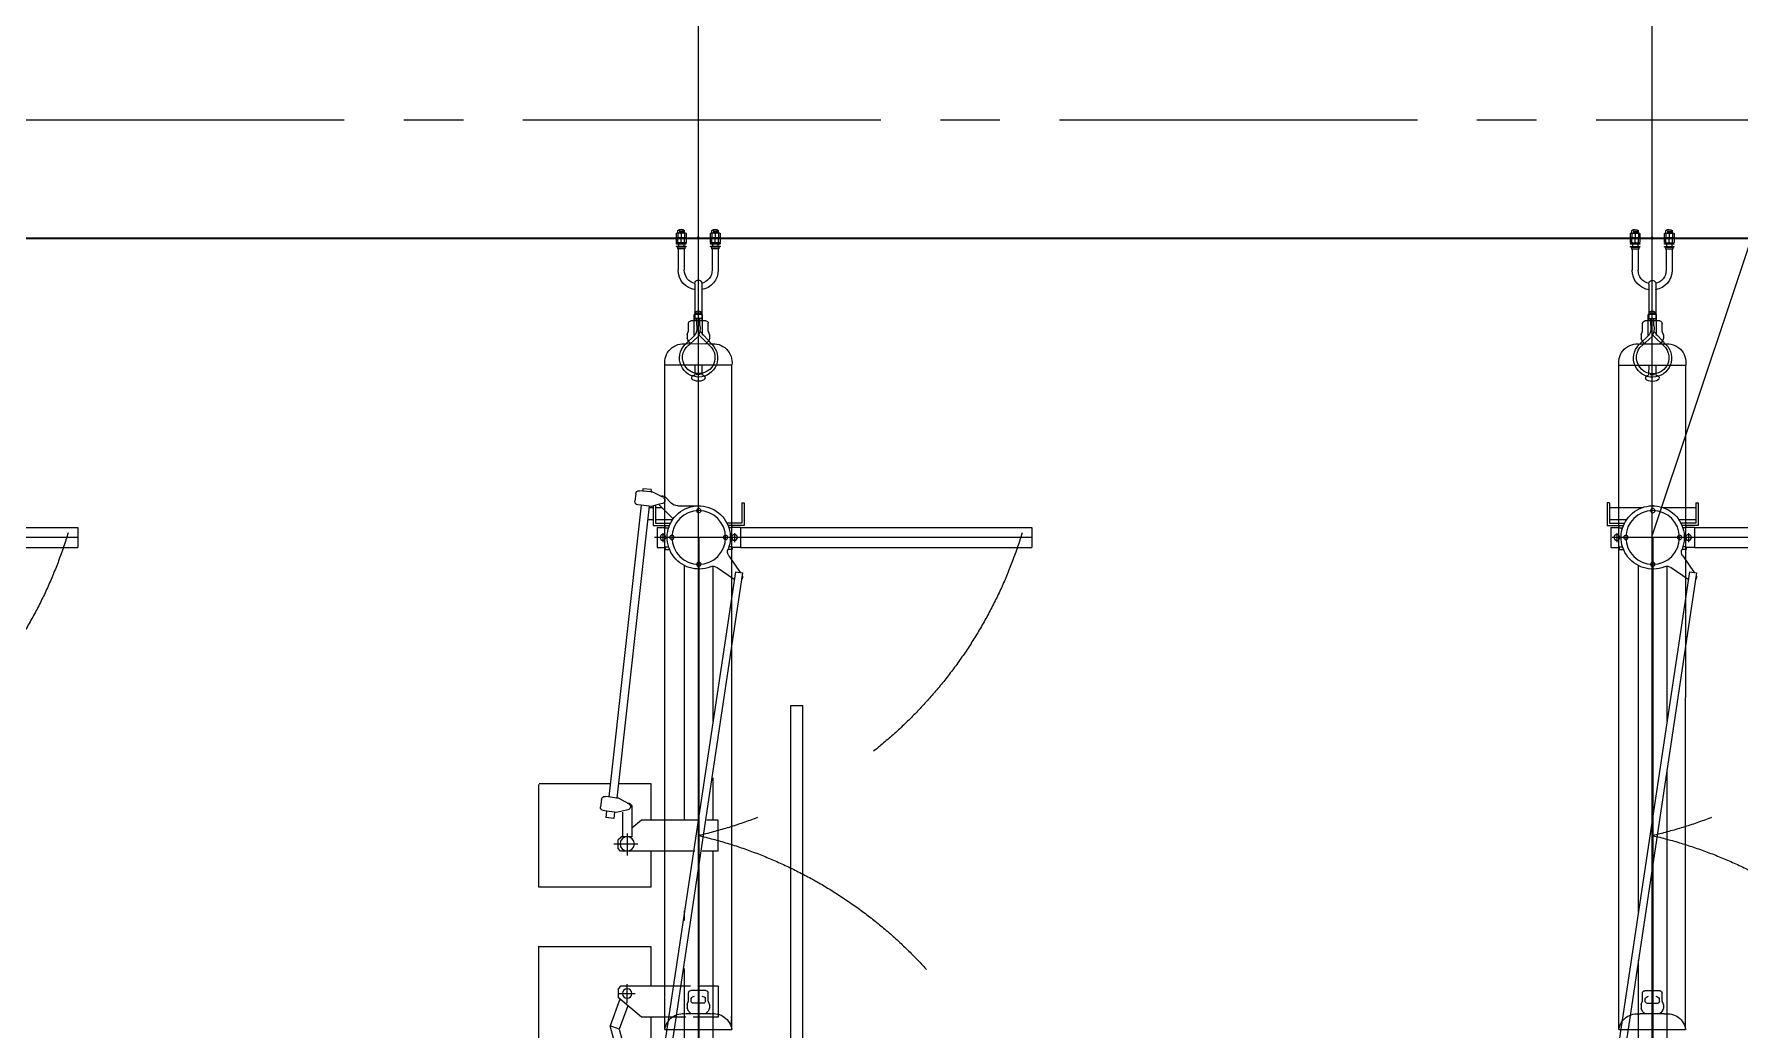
# Model space of a CAD drawing. Header units: millimetres. Extents: x 37084 to 180780, y -153145 to -16322.
# Drawn here: x 70395 to 77548, y -94565 to -90389 of the extents above; entities that cross this region are included whole.
import ezdxf

# ---------------------------------------------------------------- set-up
doc = ezdxf.new("R2010")
doc.units = ezdxf.units.MM
doc.header["$MEASUREMENT"] = 0
doc.linetypes.add('CENTER2', pattern=[1.125, 0.75, -0.125, 0.125, -0.125])
doc.linetypes.add('DASHED2', pattern=[0.375, 0.25, -0.125])
for name, color, linetype, lineweight in [('00', 5, 'Continuous', 9), ('1_DayCS', 30, 'CENTER2', 25), ('1_Phu_kien', 5, 'Continuous', 9), ('POST', 5, 'Continuous', 35)]:
    doc.layers.add(name, color=color, linetype=linetype, lineweight=lineweight)
doc.layers.add('1_Day dan', color=5, linetype='Continuous')
doc.layers.add('DCL-3P-1ES', color=7, linetype='Continuous')

# ---------------------------------------------------------------- blocks, each defined once
blk = doc.blocks.new('DCL 3 PHA 01 LTD 220kV')
at = {"color": 0, "linetype": 'ByBlock', "lineweight": -2, "ltscale": 4500}
for p, q in [((444213, 22097), (444213, 23318.6)), ((444255, 23318.6), (444255, 21751.9)), ((444297, 22097), (444297, 23318.6)), ((444106.7, 22105.6), (441976.5, 21786.2)), ((444111.2, 22076), (444106.7, 22105.6)), ((444400, 22112.8), (444305, 22112.8)), ((444305, 22112.8), (444305, 22044.7)), ((444400, 22102.8), (444315, 22102.8)), ((444315, 22102.8), (444315, 22040.2)), ((444330, 22031.2), (444330, 22102.8)), ((444380, 21966), (444380, 22102.8)), ((444400, 22102.8), (444400, 22112.8)), ((444111.2, 22076), (441976.5, 21755.9)), ((444128.8, 21999.6), (444079.4, 22071.2)), ((444177.4, 22048.1), (444108.2, 22096)), ((444205, 22062.8), (444205, 22044.7)), ((444215, 22062.8), (444205, 22062.8)), ((444215, 22062.8), (444205, 22062.8)), ((444297, 22097), (444213, 22097)), ((444213, 22097), (444213, 22062.8)), ((444215, 22062.8), (444215, 22048.3)), ((444273, 22072), (444234.5, 22072)), ((444273, 22072), (444234.5, 22072)), ((444295, 22062.8), (444305, 22062.8)), ((444295, 22062.8), (444295, 22048.3)), ((444297, 22097), (444297, 22062.8)), ((444305, 22062.8), (444305, 22044.7)), ((441873.1, 21982), (443282.3, 21982)), ((443484.6, 21982), (444134.1, 21982)), ((444255, 21922), (441755, 21922)), ((444390.1, 21922), (444387.5, 21922)), ((441887.5, 21862), (442482.1, 21862)), ((442684.4, 21862), (444136.8, 21862)), ((444380, 21741.2), (444380, 21878.1)), ((444205, 21781.2), (444205, 21799.3)), ((444215, 21781.2), (444205, 21781.2)), ((444215, 21781.2), (444205, 21781.2)), ((444213, 21747), (444213, 21781.2)), ((444297, 21747), (444213, 21747)), ((444215, 21781.2), (444215, 21795.7)), ((444273, 21772), (444234.5, 21772)), ((444273, 21772), (444234.5, 21772)), ((444273, 21772), (444234.5, 21772)), ((444295, 21781.2), (444295, 21795.7)), ((444295, 21781.2), (444305, 21781.2)), ((444297, 21747), (444297, 21781.2)), ((444305, 21781.2), (444305, 21799.3)), ((444305, 21731.2), (444305, 21799.3)), ((444315, 21741.2), (444315, 21803.9)), ((444330, 21741.2), (444330, 21812.8)), ((444400, 21731.2), (444305, 21731.2)), ((444400, 21741.2), (444315, 21741.2)), ((444400, 21741.2), (444400, 21731.2)), ((444213, 18097), (444213, 19318.6)), ((444297, 19318.6), (444213, 19318.6)), ((444255, 19318.6), (444255, 17751.9)), ((444297, 18097), (444297, 19318.6)), ((441692.5, 18358.5), (443550, 18358.5)), ((443550, 18308.5), (443550, 18358.5)), ((441692.5, 18308.5), (443550, 18308.5)), ((444106.7, 18105.6), (441976.5, 17786.2)), ((444111.2, 18076), (444106.7, 18105.6)), ((444177.4, 18048.1), (444108.2, 18096)), ((444297, 18097), (444213, 18097)), ((444213, 18097), (444213, 18062.8)), ((444255, 18107.1), (444255, 17736.4)), ((444297, 18097), (444297, 18062.8)), ((444305, 18112.8), (444305, 18044.7)), ((444400, 18112.8), (444305, 18112.8)), ((444315, 18102.8), (444315, 18040.2)), ((444400, 18102.8), (444315, 18102.8)), ((444400, 18102.8), (444400, 18112.8)), ((444111.2, 18076), (441976.5, 17755.9)), ((444128.8, 17999.6), (444079.4, 18071.2)), ((444215, 18062.8), (444205, 18062.8)), ((444215, 18062.8), (444205, 18062.8)), ((444205, 18062.8), (444205, 18044.7)), ((444215, 18062.8), (444215, 18048.3)), ((444273, 18072), (444234.5, 18072)), ((444273, 18072), (444234.5, 18072)), ((444295, 18062.8), (444305, 18062.8)), ((444295, 18062.8), (444295, 18048.3)), ((444305, 18062.8), (444305, 18044.7)), ((441997.4, 17982), (442940, 17982)), ((442372.8, 18003.5), (442242.8, 18003.5)), ((442242.8, 18003.5), (442242.8, 17898.4)), ((442372.8, 18003.5), (442372.8, 17917.9)), ((442940, 18003.5), (443070, 18003.5)), ((442940, 18003.5), (442940, 17935.9)), ((443070, 18003.5), (443070, 17955.4)), ((443070, 17982), (443247.3, 17982)), ((443070, 17982), (443247.3, 17982)), ((443484.6, 17982), (443935, 17982)), ((443935, 17982), (444134.1, 17982)), ((444255, 17922), (441755, 17922)), ((442372.8, 17887.6), (442372.8, 17593.5)), ((442940, 17905.6), (442940, 17593.5)), ((443070, 17925.1), (443070, 17681.8)), ((444387.5, 17834.4), (444387.5, 17922)), ((441997.4, 17862), (442447.1, 17862)), ((442202.3, 17862), (442242.8, 17862)), ((442242.8, 17868.1), (442242.8, 17681.8)), ((442649.4, 17862), (442690, 17862)), ((443070, 17862), (443805, 17862)), ((443805, 17862), (444136.8, 17862)), ((444330, 17741.2), (444330, 17812.8)), ((444333.4, 17815.3), (444392, 17756.7)), ((444205, 17781.2), (444205, 17799.3)), ((444215, 17781.2), (444205, 17781.2)), ((444215, 17781.2), (444205, 17781.2)), ((444213, 17747), (444213, 17781.2)), ((444297, 17747), (444213, 17747)), ((444215, 17781.2), (444215, 17795.7)), ((444273, 17772), (444234.5, 17772)), ((444273, 17772), (444234.5, 17772)), ((444273, 17772), (444234.5, 17772)), ((444295, 17781.2), (444295, 17795.7)), ((444295, 17781.2), (444305, 17781.2)), ((444297, 17747), (444297, 17781.2)), ((444305, 17781.2), (444305, 17799.3)), ((444305, 17731.2), (444305, 17799.3)), ((444315, 17741.2), (444315, 17803.9)), ((444389.8, 17741.2), (444315, 17741.2)), ((444380, 17741.2), (444380, 17768.7)), ((444392.5, 17752.1), (444385.1, 17722.4)), ((444396.9, 17769.8), (444392.5, 17752.1)), ((444399.2, 17806.1), (444424.7, 17780.6)), ((444423.1, 17772.7), (444427.5, 17763.7)), ((444427.5, 17763.7), (444444.8, 17728.9)), ((442090.8, 17722.1), (442242.8, 17722)), ((442242.8, 17681.8), (442325.3, 17583.5)), ((442372.8, 17722), (442538, 17722)), ((442538, 17722), (442538, 17251)), ((442788, 17722), (442940, 17722)), ((442788, 17722), (442788, 17251)), ((442970, 17566.2), (442970, 17667.1)), ((443070, 17681.8), (443036.6, 17642)), ((443070, 17722), (443222, 17722)), ((444386, 17714.1), (443162.2, 17579.1)), ((444389.7, 17680.3), (443166.9, 17545.4)), ((443222, 17722), (443222, 17585.9)), ((444387.3, 17731.2), (444305, 17731.2)), ((444330, 17707.7), (444330, 17731.2)), ((444380, 17713.4), (444380, 17731.2)), ((444385.1, 17722.4), (444386, 17714.2)), ((444386, 17714.2), (444389.6, 17680.9)), ((444389.6, 17680.9), (444391.2, 17666.8)), ((444444.6, 17728.7), (444445.4, 17720.5)), ((444455.6, 17722), (444445.6, 17721)), ((444445.7, 17720.7), (444449.3, 17687.4)), ((444459.3, 17688.2), (444449.3, 17687.2)), ((444449.3, 17687.4), (444450.8, 17673.3)), ((444455.6, 17722), (444459.3, 17688.2)), ((442193, 17588.8), (441997.4, 17640.5)), ((441997.4, 17606.5), (442206.6, 17551.2)), ((442290.9, 17624.4), (442193, 17588.8)), ((442302.7, 17622), (442382.4, 17622)), ((442342.8, 17582.9), (442342.8, 17655.5)), ((443013.1, 17622), (442921.6, 17622)), ((443003, 17602), (442987.5, 17583.5)), ((443000, 17642), (443000, 17602)), ((443131, 17642), (443000, 17642)), ((443103.7, 17602), (443000, 17602)), ((443112.2, 17625), (443101.9, 17577.2)), ((443131, 17642), (443141, 17632)), ((443138.2, 17628.6), (443161.3, 17585.6)), ((443141, 17622.2), (443141, 17632)), ((444438.4, 17657.8), (444406.6, 17654.4)), ((442193, 17588.8), (442206.6, 17551.2)), ((442318.3, 17591.8), (442206.6, 17551.2)), ((442362.8, 17583.5), (442325.3, 17583.5)), ((442372.8, 17593.5), (442362.8, 17583.5)), ((442940, 17593.5), (442950, 17583.5)), ((442950, 17583.5), (442987.5, 17583.5)), ((443103, 17569.3), (443075.8, 17565.5)), ((443075.8, 17565.5), (443080.5, 17531.8)), ((443107.7, 17535.6), (443080.5, 17531.8)), ((443101.9, 17577.2), (443103, 17569.1)), ((443103, 17569.1), (443107.7, 17535.9)), ((443107.7, 17535.9), (443109.6, 17521.8)), ((443161.3, 17585.6), (443162.4, 17577.4)), ((443162.4, 17577.4), (443167.1, 17544.2)), ((443167.1, 17544.2), (443169.1, 17530.1)), ((443222, 17551.7), (443222, 17253)), ((443157.1, 17514.3), (443125.5, 17509.9)), ((442093.8, 17251), (442538, 17251)), ((442538, 17253.1), (442539, 17253.1)), ((442788, 17251), (443219, 17251)), ((444213, 14097), (444213, 15318.6)), ((444297, 15318.6), (444213, 15318.6)), ((444255, 15318.6), (444255, 13751.9)), ((444297, 14097), (444297, 15318.6))]:
    blk.add_line(p, q, dxfattribs=at)
for centre, radius in [((444255, 21922), 112.5), ((444255, 22072), 12), ((444255, 22034.5), 9), ((444142.5, 21922), 9), ((444367.5, 21922), 9), ((444255, 21809.5), 9), ((444255, 21772), 12), ((444255, 17922), 112.5), ((444255, 18072), 12), ((444255, 18034.5), 9), ((444142.5, 17922), 9), ((444367.5, 17922), 9), ((444255, 17809.5), 9), ((444255, 17772), 12), ((442342.8, 17622), 20), ((442970, 17622), 30)]:
    blk.add_circle(centre, radius, dxfattribs=at)
at = {"color": 2, "linetype": 'DASHED2', "lineweight": 15, "ltscale": 4500}
for centre, start, end in [((441196.5, 21501.2), 13.09799, 73.13135), ((444813.4, 21501.2), 106.86865, 166.90201), ((441196.5, 17501.2), 13.09799, 73.13135), ((444813.4, 17501.2), 106.86865, 166.90201), ((441196.5, 13501.2), 13.09799, 73.13135), ((444813.4, 13501.2), 106.86865, 166.90201)]:
    blk.add_arc(centre, 1856.7, start, end, dxfattribs=at)
at = {"color": 0, "linetype": 'ByBlock', "lineweight": -2, "ltscale": 4500}
for centre, radius, start, end in [((444089.1, 22087.8), 17.5, 67.52546, 129.53164), ((444255, 21922), 132.5, 158.13923, 111.86087), ((444194.5, 22072.8), 30, 235.37038, 291.86087), ((444104.2, 21982.5), 30, 338.13923, 34.62962), ((444089.1, 18087.8), 17.5, 67.52546, 129.53164), ((444255, 17922), 132.5, 158.13923, 111.86087), ((444194.5, 18072.8), 30, 235.37038, 291.86087), ((444104.2, 17982.5), 30, 338.13923, 34.62962), ((444427.5, 17834.4), 40, 179.99995, 224.99995), ((444410.5, 17766.4), 14, 26.39759, 166.00318), ((444414.1, 17770), 15, 329.57226, 45.00004), ((444405.1, 17668.3), 14, 186.20032, 276.20032), ((444436.9, 17671.7), 14, 276.20032, 6.20032), ((443125.9, 17622), 14, 28.19573, 167.80132), ((443155.2, 17528.2), 14, 277.99847, 7.99847), ((443123.5, 17523.7), 14, 187.99847, 277.99847), ((442541, 17253), 2, 180, 270)]:
    blk.add_arc(centre, radius, start, end, dxfattribs=at)
blk = doc.blocks.new('Chuoi su 220kV 1 day')
at = {"color": 0, "linetype": 'ByBlock', "lineweight": -2, "ltscale": 4500}
for p, q in [((495579.3, -72256.8), (498365.4, -72256.3)), ((495579.4, -72537), (495579.3, -72256.8)), ((495579.4, -72537), (495579.3, -72256.8)), ((495579.4, -72527.6), (495579.3, -72266.2)), ((495579.4, -72537), (495579.4, -72256.8)), ((495579.4, -72527.6), (495579.4, -72266.2)), ((495590.1, -72257.1), (495621.5, -72257.1)), ((495627.3, -72257.1), (495633.9, -72257.1)), ((498365.4, -72536.6), (498365.4, -72256.3)), ((498365.4, -72536.6), (498365.4, -72256.3)), ((498860.3, -72306.7), (498860.3, -72344.9)), ((498860.3, -72306.7), (498860.3, -72344.9)), ((498863.2, -72344.8), (498863.2, -72306.6)), ((498863.2, -72344.8), (498863.2, -72306.6)), ((498872.5, -72306.7), (498872.5, -72344.9)), ((498872.5, -72306.7), (498872.5, -72344.9)), ((498875.5, -72344.8), (498875.5, -72306.5)), ((498875.5, -72344.8), (498875.5, -72306.5)), ((498877, -72308.7), (498877.1, -72342.8)), ((498877, -72308.7), (498877.1, -72342.8)), ((498896.2, -72305.6), (498878.9, -72305.6)), ((498896.2, -72305.6), (498878.9, -72305.6)), ((498917.4, -72305.6), (498900, -72305.6)), ((498917.4, -72305.6), (498900, -72305.6)), ((498919.2, -72342.8), (498919.2, -72308.7)), ((498919.2, -72342.8), (498919.2, -72308.7)), ((495644.9, -72346.3), (495644.9, -72447.5)), ((495644.9, -72366.8), (495644.9, -72426.9)), ((495684.6, -72349.9), (495669.5, -72349.9)), ((495684.6, -72349.9), (495699.9, -72355.8)), ((495689.5, -72376.5), (495689.5, -72417.2)), ((495689.5, -72376.9), (495689.5, -72416.8)), ((495699.3, -72366.6), (495708.6, -72366.6)), ((495699.9, -72355.8), (495732.3, -72355.8)), ((495742.2, -72365.6), (495742.2, -72428)), ((498438.9, -72341.2), (498491.2, -72394.7)), ((498438.9, -72341.2), (498491.2, -72394.7)), ((498452.4, -72340.1), (498505.8, -72389.7)), ((498452.4, -72340.1), (498505.8, -72389.7)), ((498453.3, -72345.8), (498453.3, -72447)), ((498453.3, -72345.8), (498453.3, -72447)), ((498493, -72349.5), (498477.9, -72349.5)), ((498493, -72349.5), (498477.9, -72349.5)), ((498490.2, -72378.8), (498577.1, -72378.7)), ((498490.2, -72378.8), (498577.1, -72378.7)), ((498493, -72349.5), (498508.3, -72355.3)), ((498493, -72349.5), (498508.3, -72355.3)), ((498508.3, -72355.3), (498540.6, -72355.3)), ((498508.3, -72355.3), (498540.6, -72355.3)), ((498550.5, -72365.2), (498550.5, -72427.6)), ((498550.5, -72365.2), (498550.5, -72427.6)), ((498577.1, -72378.7), (498577.1, -72414.3)), ((498577.1, -72378.7), (498577.1, -72414.3)), ((498852, -72313.2), (498763.8, -72313.2)), ((498852, -72313.2), (498763.8, -72313.2)), ((498852, -72338.7), (498763.8, -72338.8)), ((498852, -72338.7), (498763.8, -72338.8)), ((498852, -72310.7), (498852, -72341.2)), ((498858.9, -72310.7), (498852, -72310.7)), ((498852, -72310.7), (498852, -72341.2)), ((498858.9, -72310.7), (498852, -72310.7)), ((498858.9, -72341.2), (498852, -72341.2)), ((498858.9, -72341.2), (498852, -72341.2)), ((498858.9, -72310.7), (498858.9, -72341.2)), ((498858.9, -72310.7), (498858.9, -72341.2)), ((498860.3, -72315), (498858.9, -72315)), ((498860.3, -72315), (498858.9, -72315)), ((498860.3, -72336.6), (498858.9, -72336.6)), ((498860.3, -72336.6), (498858.9, -72336.6)), ((498872.5, -72315), (498863.2, -72315)), ((498872.5, -72315), (498863.2, -72315)), ((498872.5, -72336.6), (498863.2, -72336.6)), ((498872.5, -72336.6), (498863.2, -72336.6)), ((498877.1, -72315), (498875.5, -72315)), ((498877.1, -72315), (498875.5, -72315)), ((498877.1, -72336.6), (498875.5, -72336.6)), ((498877.1, -72336.6), (498875.5, -72336.6)), ((498878.9, -72346), (498896.3, -72346)), ((498878.9, -72346), (498896.3, -72346)), ((498879, -72312.1), (498879, -72312.1)), ((498879, -72312.1), (498895.9, -72312.1)), ((498879, -72312.1), (498879, -72312.1)), ((498879, -72312.1), (498895.9, -72312.1)), ((498879, -72339.5), (498879, -72339.5)), ((498879, -72339.5), (498896.3, -72339.5)), ((498879, -72339.5), (498879, -72339.5)), ((498879, -72339.5), (498896.3, -72339.5)), ((498879.3, -72325.8), (498896.2, -72325.8)), ((498879.3, -72325.8), (498896.2, -72325.8)), ((498894.1, -72346.3), (498880.8, -72346.3)), ((498894.1, -72346.3), (498880.8, -72346.3)), ((498900, -72325.8), (498896.2, -72325.8)), ((498900, -72325.8), (498896.2, -72325.8)), ((498917.3, -72312.1), (498900, -72312.1)), ((498917.3, -72312.1), (498900, -72312.1)), ((498917, -72325.8), (498900, -72325.8)), ((498917, -72325.8), (498900, -72325.8)), ((498900, -72346), (498917.4, -72346)), ((498900, -72346), (498917.4, -72346)), ((498917.3, -72339.5), (498900.3, -72339.5)), ((498917.3, -72339.5), (498900.3, -72339.5)), ((498917.3, -72312.1), (498929.2, -72312.1)), ((498917.3, -72312.1), (498929.2, -72312.1)), ((498917.3, -72339.5), (498929.5, -72339.5)), ((498917.3, -72339.5), (498929.5, -72339.5)), ((498919.5, -72339.5), (498919.2, -72339.5)), ((498919.5, -72339.5), (498919.2, -72339.5)), ((498921.8, -72316.5), (498921.8, -72334.7)), ((498921.8, -72316.5), (498921.8, -72334.7)), ((498924, -72316.5), (498924, -72334.7)), ((498924, -72316.5), (498924, -72334.7)), ((498926.3, -72316.5), (498926.3, -72334.7)), ((498926.3, -72316.5), (498926.3, -72334.7)), ((495684.6, -72443.8), (495669.6, -72443.8)), ((495684.6, -72443.8), (495699.9, -72437.9)), ((495699.4, -72427.1), (495708.7, -72427.1)), ((495699.9, -72437.9), (495732.3, -72437.9)), ((498365.4, -72411.9), (498323.2, -72412)), ((498365.4, -72411.9), (498323.2, -72412)), ((498365.4, -72381.6), (498323.4, -72381.6)), ((498365.4, -72381.6), (498323.4, -72381.6)), ((498438.9, -72448.3), (498483.5, -72398.8)), ((498438.9, -72448.3), (498483.5, -72398.8)), ((498450.3, -72453.2), (498491.9, -72410.3)), ((498450.3, -72453.2), (498491.9, -72410.3)), ((498493, -72443.4), (498477.9, -72443.4)), ((498493, -72443.4), (498477.9, -72443.4)), ((498490.2, -72414.3), (498577.1, -72414.3)), ((498490.2, -72414.3), (498577.1, -72414.3)), ((498493, -72443.4), (498508.3, -72437.5)), ((498493, -72443.4), (498508.3, -72437.5)), ((498508.3, -72437.5), (498540.6, -72437.5)), ((498508.3, -72437.5), (498540.6, -72437.5)), ((498531.1, -72390.1), (498559.9, -72390.1)), ((498531.1, -72390.1), (498559.9, -72390.1)), ((498531.1, -72402.7), (498559.9, -72402.7)), ((498531.1, -72402.7), (498559.9, -72402.7)), ((498704.9, -72381.6), (498550.5, -72381.6)), ((498704.9, -72381.6), (498550.5, -72381.6)), ((498705.1, -72411.9), (498550.5, -72411.9)), ((498705.1, -72411.9), (498550.5, -72411.9)), ((498559.9, -72381.6), (498559.9, -72411.9)), ((498559.9, -72381.6), (498559.9, -72411.9)), ((498584.5, -72411.9), (498584.5, -72381.6)), ((498584.5, -72411.9), (498584.5, -72381.6)), ((498860.3, -72449.5), (498860.3, -72487.7)), ((498860.3, -72449.5), (498860.3, -72487.7)), ((498863.2, -72487.6), (498863.2, -72449.4)), ((498863.2, -72487.6), (498863.2, -72449.4)), ((498872.5, -72449.5), (498872.5, -72487.7)), ((498872.5, -72449.5), (498872.5, -72487.7)), ((498875.5, -72487.6), (498875.5, -72449.4)), ((498875.5, -72487.6), (498875.5, -72449.4)), ((498877.1, -72451.6), (498877.1, -72485.7)), ((498877.1, -72451.6), (498877.1, -72485.7)), ((498896.3, -72448.4), (498878.9, -72448.4)), ((498896.3, -72448.4), (498878.9, -72448.4)), ((498917.4, -72448.4), (498900, -72448.4)), ((498917.4, -72448.4), (498900, -72448.4)), ((498919.2, -72485.7), (498919.2, -72451.6)), ((498919.2, -72485.7), (498919.2, -72451.6)), ((498852, -72455.8), (498763.8, -72455.8)), ((498852, -72455.8), (498763.8, -72455.8)), ((498852, -72481.4), (498763.8, -72481.4)), ((498852, -72481.4), (498763.8, -72481.4)), ((498852, -72453.4), (498852, -72483.9)), ((498859, -72453.4), (498852, -72453.4)), ((498852, -72453.4), (498852, -72483.9)), ((498859, -72453.4), (498852, -72453.4)), ((498859, -72483.9), (498852, -72483.9)), ((498859, -72483.9), (498852, -72483.9)), ((498859, -72453.4), (498859, -72483.9)), ((498859, -72453.4), (498859, -72483.9)), ((498860.3, -72457.8), (498859, -72457.8)), ((498860.3, -72457.8), (498859, -72457.8)), ((498860.3, -72479.4), (498859, -72479.4)), ((498860.3, -72479.4), (498859, -72479.4)), ((498872.5, -72457.8), (498863.2, -72457.8)), ((498872.5, -72457.8), (498863.2, -72457.8)), ((498872.5, -72479.4), (498863.2, -72479.4)), ((498872.5, -72479.4), (498863.2, -72479.4)), ((498877.1, -72457.8), (498875.5, -72457.8)), ((498877.1, -72457.8), (498875.5, -72457.8)), ((498877.1, -72479.4), (498875.5, -72479.4)), ((498877.1, -72479.4), (498875.5, -72479.4)), ((498878.9, -72488.8), (498896.3, -72488.8)), ((498878.9, -72488.8), (498896.3, -72488.8)), ((498879, -72454.9), (498879, -72454.9)), ((498879, -72454.9), (498896, -72454.9)), ((498879, -72454.9), (498879, -72454.9)), ((498879, -72454.9), (498896, -72454.9)), ((498879, -72482.3), (498879, -72482.3)), ((498879, -72482.3), (498896.3, -72482.3)), ((498879, -72482.3), (498879, -72482.3)), ((498879, -72482.3), (498896.3, -72482.3)), ((498879.3, -72468.6), (498896.3, -72468.6)), ((498879.3, -72468.6), (498896.3, -72468.6)), ((498917.3, -72454.9), (498900, -72454.9)), ((498917.3, -72454.9), (498900, -72454.9)), ((498917, -72468.6), (498900, -72468.6)), ((498917, -72468.6), (498900, -72468.6)), ((498900, -72488.8), (498917.4, -72488.8)), ((498900, -72488.8), (498917.4, -72488.8)), ((498917.3, -72482.3), (498900.3, -72482.3)), ((498917.3, -72482.3), (498900.3, -72482.3)), ((498917.3, -72454.9), (498929.3, -72454.9)), ((498917.3, -72454.9), (498929.3, -72454.9)), ((498917.3, -72482.3), (498929.5, -72482.3)), ((498917.3, -72482.3), (498929.5, -72482.3)), ((498919.5, -72482.3), (498919.2, -72482.3)), ((498919.5, -72482.3), (498919.2, -72482.3)), ((498921.8, -72459.3), (498921.8, -72477.5)), ((498921.8, -72459.3), (498921.8, -72477.5)), ((498924, -72459.3), (498924, -72477.5)), ((498924, -72459.3), (498924, -72477.5)), ((498926.3, -72459.3), (498926.3, -72477.5)), ((498926.3, -72459.3), (498926.3, -72477.5)), ((495579.4, -72537), (498365.4, -72536.6)), ((495580, -76256.8), (498366, -76256.3)), ((495580.1, -76537), (495580, -76256.8)), ((495580.1, -76537), (495580, -76256.8)), ((495580, -76537), (495580, -76256.8)), ((495580.1, -76527.6), (495580, -76266.2)), ((495580, -76527.6), (495580, -76266.2)), ((495590.7, -76257.1), (495622.1, -76257.1)), ((495627.9, -76257.1), (495634.5, -76257.1)), ((498366.1, -76536.6), (498366, -76256.3)), ((498366.1, -76536.6), (498366, -76256.3)), ((498852.7, -76313.2), (498764.5, -76313.2)), ((498852.7, -76313.2), (498764.5, -76313.2)), ((498852.7, -76310.7), (498852.7, -76341.2)), ((498859.6, -76310.7), (498852.7, -76310.7)), ((498852.7, -76310.7), (498852.7, -76341.2)), ((498859.6, -76310.7), (498852.7, -76310.7)), ((498859.6, -76310.7), (498859.6, -76341.2)), ((498859.6, -76310.7), (498859.6, -76341.2)), ((498860.9, -76315), (498859.6, -76315)), ((498860.9, -76315), (498859.6, -76315)), ((498860.9, -76306.7), (498860.9, -76344.9)), ((498860.9, -76306.7), (498860.9, -76344.9)), ((498863.9, -76344.8), (498863.9, -76306.6)), ((498863.9, -76344.8), (498863.9, -76306.6)), ((498873.2, -76315), (498863.9, -76315)), ((498873.2, -76315), (498863.9, -76315)), ((498873.2, -76306.7), (498873.2, -76344.9)), ((498873.2, -76306.7), (498873.2, -76344.9)), ((498876.2, -76344.8), (498876.1, -76306.5)), ((498876.2, -76344.8), (498876.1, -76306.5)), ((498877.7, -76315), (498876.1, -76315)), ((498877.7, -76315), (498876.1, -76315)), ((498877.7, -76308.7), (498877.7, -76342.8)), ((498877.7, -76308.7), (498877.7, -76342.8)), ((498896.9, -76305.6), (498879.5, -76305.6)), ((498896.9, -76305.6), (498879.5, -76305.6)), ((498879.6, -76312.1), (498879.6, -76312.1)), ((498879.6, -76312.1), (498896.6, -76312.1)), ((498879.6, -76312.1), (498879.6, -76312.1)), ((498879.6, -76312.1), (498896.6, -76312.1)), ((498918, -76305.6), (498900.7, -76305.6)), ((498918, -76305.6), (498900.7, -76305.6)), ((498917.9, -76312.1), (498900.7, -76312.1)), ((498917.9, -76312.1), (498900.7, -76312.1)), ((498917.9, -76312.1), (498929.9, -76312.1)), ((498917.9, -76312.1), (498929.9, -76312.1)), ((498919.9, -76342.8), (498919.8, -76308.7)), ((498919.9, -76342.8), (498919.8, -76308.7)), ((495645.6, -76346.3), (495645.6, -76447.5)), ((495645.6, -76366.8), (495645.6, -76426.9)), ((495685.3, -76349.9), (495670.2, -76349.9)), ((495685.3, -76349.9), (495700.6, -76355.8)), ((495690.1, -76376.5), (495690.1, -76417.2)), ((495690.1, -76376.9), (495690.1, -76416.8)), ((495700, -76366.6), (495709.3, -76366.6)), ((495700.6, -76355.8), (495732.9, -76355.8)), ((495742.8, -76365.6), (495742.9, -76428)), ((498366, -76381.6), (498324.1, -76381.6)), ((498366, -76381.6), (498324.1, -76381.6)), ((498439.6, -76341.2), (498491.9, -76394.7)), ((498439.6, -76341.2), (498491.9, -76394.7)), ((498453.1, -76340.1), (498506.5, -76389.7)), ((498453.1, -76340.1), (498506.5, -76389.7)), ((498453.9, -76345.8), (498454, -76447)), ((498453.9, -76345.8), (498454, -76447)), ((498493.6, -76349.5), (498478.6, -76349.5)), ((498493.6, -76349.5), (498478.6, -76349.5)), ((498490.8, -76378.8), (498577.8, -76378.7)), ((498490.8, -76378.8), (498577.8, -76378.7)), ((498493.6, -76349.5), (498509, -76355.3)), ((498493.6, -76349.5), (498509, -76355.3)), ((498509, -76355.3), (498541.3, -76355.3)), ((498509, -76355.3), (498541.3, -76355.3)), ((498551.2, -76365.2), (498551.2, -76427.6)), ((498551.2, -76365.2), (498551.2, -76427.6)), ((498705.6, -76381.6), (498551.2, -76381.6)), ((498705.6, -76381.6), (498551.2, -76381.6)), ((498560.5, -76381.6), (498560.5, -76411.9)), ((498560.5, -76381.6), (498560.5, -76411.9)), ((498577.8, -76378.7), (498577.8, -76414.3)), ((498577.8, -76378.7), (498577.8, -76414.3)), ((498585.1, -76411.9), (498585.1, -76381.6)), ((498585.1, -76411.9), (498585.1, -76381.6)), ((498852.7, -76338.7), (498764.5, -76338.8)), ((498852.7, -76338.7), (498764.5, -76338.8)), ((498859.6, -76341.2), (498852.7, -76341.2)), ((498859.6, -76341.2), (498852.7, -76341.2)), ((498860.9, -76336.6), (498859.6, -76336.6)), ((498860.9, -76336.6), (498859.6, -76336.6)), ((498873.2, -76336.6), (498863.9, -76336.6)), ((498873.2, -76336.6), (498863.9, -76336.6)), ((498877.7, -76336.6), (498876.2, -76336.6)), ((498877.7, -76336.6), (498876.2, -76336.6)), ((498879.5, -76346), (498896.9, -76346)), ((498879.5, -76346), (498896.9, -76346)), ((498879.6, -76339.5), (498879.6, -76339.5)), ((498879.6, -76339.5), (498896.9, -76339.5)), ((498879.6, -76339.5), (498879.6, -76339.5)), ((498879.6, -76339.5), (498896.9, -76339.5)), ((498879.9, -76325.8), (498896.9, -76325.8)), ((498879.9, -76325.8), (498896.9, -76325.8)), ((498894.8, -76346.3), (498881.5, -76346.3)), ((498894.8, -76346.3), (498881.5, -76346.3)), ((498900.7, -76325.8), (498896.9, -76325.8)), ((498900.7, -76325.8), (498896.9, -76325.8)), ((498917.6, -76325.8), (498900.7, -76325.8)), ((498917.6, -76325.8), (498900.7, -76325.8)), ((498900.7, -76346), (498918, -76346)), ((498900.7, -76346), (498918, -76346)), ((498917.9, -76339.5), (498901, -76339.5)), ((498917.9, -76339.5), (498901, -76339.5)), ((498917.9, -76339.5), (498930.1, -76339.5)), ((498917.9, -76339.5), (498930.1, -76339.5)), ((498920.2, -76339.5), (498919.9, -76339.5)), ((498920.2, -76339.5), (498919.9, -76339.5)), ((498922.5, -76316.5), (498922.5, -76334.7)), ((498922.5, -76316.5), (498922.5, -76334.7)), ((498924.7, -76316.5), (498924.7, -76334.7)), ((498924.7, -76316.5), (498924.7, -76334.7)), ((498927, -76316.5), (498927, -76334.7)), ((498927, -76316.5), (498927, -76334.7)), ((495685.3, -76443.8), (495670.3, -76443.8)), ((495685.3, -76443.8), (495700.6, -76437.9)), ((495700, -76427.1), (495709.4, -76427.1)), ((495700.6, -76437.9), (495733, -76437.9)), ((498366.1, -76411.9), (498323.9, -76412)), ((498366.1, -76411.9), (498323.9, -76412)), ((498439.6, -76448.3), (498484.1, -76398.8)), ((498439.6, -76448.3), (498484.1, -76398.8)), ((498451, -76453.2), (498492.6, -76410.3)), ((498451, -76453.2), (498492.6, -76410.3)), ((498493.6, -76443.4), (498478.6, -76443.4)), ((498493.6, -76443.4), (498478.6, -76443.4)), ((498490.8, -76414.3), (498577.8, -76414.3)), ((498490.8, -76414.3), (498577.8, -76414.3)), ((498493.6, -76443.4), (498509, -76437.5)), ((498493.6, -76443.4), (498509, -76437.5)), ((498509, -76437.5), (498541.3, -76437.5)), ((498509, -76437.5), (498541.3, -76437.5)), ((498531.8, -76390.1), (498560.5, -76390.1)), ((498531.8, -76390.1), (498560.5, -76390.1)), ((498531.8, -76402.7), (498560.5, -76402.7)), ((498531.8, -76402.7), (498560.5, -76402.7)), ((498705.8, -76411.9), (498551.2, -76411.9)), ((498705.8, -76411.9), (498551.2, -76411.9)), ((498852.7, -76455.8), (498764.5, -76455.8)), ((498852.7, -76455.8), (498764.5, -76455.8)), ((498852.7, -76453.4), (498852.7, -76483.9)), ((498859.6, -76453.4), (498852.7, -76453.4)), ((498852.7, -76453.4), (498852.7, -76483.9)), ((498859.6, -76453.4), (498852.7, -76453.4)), ((498859.6, -76453.4), (498859.6, -76483.9)), ((498859.6, -76453.4), (498859.6, -76483.9)), ((498861, -76457.8), (498859.6, -76457.8)), ((498861, -76457.8), (498859.6, -76457.8)), ((498861, -76449.5), (498861, -76487.7)), ((498861, -76449.5), (498861, -76487.7)), ((498863.9, -76487.6), (498863.9, -76449.4)), ((498863.9, -76487.6), (498863.9, -76449.4)), ((498873.2, -76457.8), (498863.9, -76457.8)), ((498873.2, -76457.8), (498863.9, -76457.8)), ((498873.2, -76449.5), (498873.2, -76487.7)), ((498873.2, -76449.5), (498873.2, -76487.7)), ((498876.2, -76487.6), (498876.2, -76449.4)), ((498876.2, -76487.6), (498876.2, -76449.4)), ((498877.8, -76457.8), (498876.2, -76457.8)), ((498877.8, -76457.8), (498876.2, -76457.8)), ((498877.7, -76451.6), (498877.8, -76485.7)), ((498877.7, -76451.6), (498877.8, -76485.7)), ((498896.9, -76448.4), (498879.6, -76448.4)), ((498896.9, -76448.4), (498879.6, -76448.4)), ((498879.7, -76454.9), (498879.7, -76454.9)), ((498879.7, -76454.9), (498896.6, -76454.9)), ((498879.7, -76454.9), (498879.7, -76454.9)), ((498879.7, -76454.9), (498896.6, -76454.9)), ((498918.1, -76448.4), (498900.7, -76448.4)), ((498918.1, -76448.4), (498900.7, -76448.4)), ((498918, -76454.9), (498900.7, -76454.9)), ((498918, -76454.9), (498900.7, -76454.9)), ((498918, -76454.9), (498929.9, -76454.9)), ((498918, -76454.9), (498929.9, -76454.9)), ((498919.9, -76485.7), (498919.9, -76451.6)), ((498919.9, -76485.7), (498919.9, -76451.6)), ((498852.7, -76481.4), (498764.5, -76481.4)), ((498852.7, -76481.4), (498764.5, -76481.4)), ((498859.6, -76483.9), (498852.7, -76483.9)), ((498859.6, -76483.9), (498852.7, -76483.9)), ((498861, -76479.4), (498859.6, -76479.4)), ((498861, -76479.4), (498859.6, -76479.4)), ((498873.2, -76479.4), (498863.9, -76479.4)), ((498873.2, -76479.4), (498863.9, -76479.4)), ((498877.8, -76479.4), (498876.2, -76479.4)), ((498877.8, -76479.4), (498876.2, -76479.4)), ((498879.6, -76488.8), (498897, -76488.8)), ((498879.6, -76488.8), (498897, -76488.8)), ((498879.7, -76482.3), (498879.7, -76482.3)), ((498879.7, -76482.3), (498897, -76482.3)), ((498879.7, -76482.3), (498879.7, -76482.3)), ((498879.7, -76482.3), (498897, -76482.3)), ((498880, -76468.6), (498896.9, -76468.6)), ((498880, -76468.6), (498896.9, -76468.6)), ((498917.7, -76468.6), (498900.7, -76468.6)), ((498917.7, -76468.6), (498900.7, -76468.6)), ((498900.7, -76488.8), (498918.1, -76488.8)), ((498900.7, -76488.8), (498918.1, -76488.8)), ((498918, -76482.3), (498901, -76482.3)), ((498918, -76482.3), (498901, -76482.3)), ((498918, -76482.3), (498930.2, -76482.3)), ((498918, -76482.3), (498930.2, -76482.3)), ((498920.2, -76482.3), (498919.9, -76482.3)), ((498920.2, -76482.3), (498919.9, -76482.3)), ((498922.5, -76459.3), (498922.5, -76477.5)), ((498922.5, -76459.3), (498922.5, -76477.5)), ((498924.7, -76459.3), (498924.7, -76477.5)), ((498924.7, -76459.3), (498924.7, -76477.5)), ((498927, -76459.3), (498927, -76477.5)), ((498927, -76459.3), (498927, -76477.5)), ((495580, -76537), (498366.1, -76536.6))]:
    blk.add_line(p, q, dxfattribs=at)
for centre in [(498898.1, -72397.2), (498898.1, -72397.2), (498898.8, -76397.2), (498898.8, -76397.2)]:
    blk.add_circle(centre, 4.08, dxfattribs=at)
for centre, radius, start, end in [((495567.9, -72333.9), 78, 350.84079, 81.59482), ((498376.4, -72333.4), 77.9, 350.79923, 98.14486), ((498376.4, -72333.4), 77.9, 350.79923, 98.14486), ((498861.8, -72307), 1.54, 17.82509, 167.18965), ((498861.8, -72307), 1.54, 17.82509, 167.18965), ((498874, -72307), 1.54, 17.82509, 167.18965), ((498874, -72307), 1.54, 17.82509, 167.18965), ((498880.8, -72308.8), 3.76, 121.12632, 240.67135), ((498880.8, -72308.8), 3.76, 121.12632, 240.67135), ((498893, -72308.8), 4.57, 314.65933, 45.36), ((498893, -72308.8), 4.57, 314.65933, 45.36), ((498903.2, -72308.8), 4.57, 134.65933, 225.36), ((498903.2, -72308.8), 4.57, 134.65933, 225.36), ((498915.4, -72308.8), 3.76, 299.34798, 58.89301), ((498915.4, -72308.8), 3.76, 299.34798, 58.89301), ((495679.3, -72390.6), 41.9, 103.53703, 145.32201), ((495699.3, -72376.5), 9.89, 90.02692, 180.02692), ((495700.4, -72383.4), 18.8, 4.30755, 63.94421), ((495732.3, -72365.6), 9.89, 0.02692, 90.02692), ((498394.8, -72395.6), 80, 43.8776, 313.9667), ((498394.8, -72395.6), 80, 43.8776, 313.9667), ((498397, -72394.8), 68, 51.94261, 308.07672), ((498397, -72394.8), 68, 51.94261, 308.07672), ((498487.7, -72390.2), 41.9, 103.51977, 145.30476), ((498487.7, -72390.2), 41.9, 103.51977, 145.30476), ((498540.6, -72365.2), 9.89, 0.00967, 90.00967), ((498540.6, -72365.2), 9.89, 0.00967, 90.00967), ((498763.4, -72396.2), 83.1, 89.73914, 171.63901), ((498763.4, -72396.2), 83.1, 89.73914, 171.63901), ((498763.2, -72395.6), 56.9, 89.4115, 168.38585), ((498763.2, -72395.6), 56.9, 89.4115, 168.38585), ((498861.7, -72344.6), 1.5, 192.01111, 353.00363), ((498861.7, -72344.6), 1.5, 192.01111, 353.00363), ((498874, -72344.6), 1.5, 192.01111, 353.00363), ((498874, -72344.6), 1.5, 192.01111, 353.00363), ((498889.4, -72318.7), 12.4, 147.66171, 214.88869), ((498889.4, -72318.7), 12.4, 147.66171, 214.88869), ((498889.4, -72332.9), 12.4, 145.13064, 212.35762), ((498889.4, -72332.9), 12.4, 145.13064, 212.35762), ((498880.8, -72342.8), 3.76, 119.34798, 238.89301), ((498880.8, -72342.8), 3.76, 119.34798, 238.89301), ((498879.6, -72318.9), 18, 337.59435, 22.42499), ((498879.6, -72318.9), 18, 337.59435, 22.42499), ((498879.6, -72332.6), 18, 337.59435, 22.42499), ((498879.6, -72332.6), 18, 337.59435, 22.42499), ((498893, -72342.7), 4.57, 314.65933, 45.36), ((498893, -72342.7), 4.57, 314.65933, 45.36), ((498916.6, -72318.9), 18, 157.59435, 202.42499), ((498916.6, -72318.9), 18, 157.59435, 202.42499), ((498916.6, -72332.6), 18, 157.59435, 202.42499), ((498916.6, -72332.6), 18, 157.59435, 202.42499), ((498903.2, -72342.7), 4.57, 134.65933, 225.36), ((498903.2, -72342.7), 4.57, 134.65933, 225.36), ((498906.8, -72318.7), 12.4, 325.13064, 32.35762), ((498906.8, -72318.7), 12.4, 325.13064, 32.35762), ((498906.8, -72332.9), 12.4, 327.66171, 34.88869), ((498906.8, -72332.9), 12.4, 327.66171, 34.88869), ((498915.4, -72342.8), 3.76, 301.12632, 60.67135), ((498915.4, -72342.8), 3.76, 301.12632, 60.67135), ((498914.4, -72325.9), 20.3, 317.9162, 42.97764), ((498914.4, -72325.9), 20.3, 317.9162, 42.97764), ((495568, -72459.9), 78, 278.45902, 9.21306), ((495681.8, -72399.5), 45.9, 216.65061, 254.59804), ((495699.4, -72417.2), 9.89, 180.02692, 270.02692), ((495700.4, -72410.3), 18.8, 296.14519, 353.71641), ((495732.3, -72428), 9.89, 270.02692, 0.02692), ((498376.4, -72459.5), 77.9, 261.87448, 9.2201), ((498376.4, -72459.5), 77.9, 261.87448, 9.2201), ((498490.1, -72399.1), 45.9, 216.63335, 254.58078), ((498490.1, -72399.1), 45.9, 216.63335, 254.58078), ((498521.2, -72470.2), 80.8, 82.96052, 117.84139), ((498521.2, -72470.2), 80.8, 82.96052, 117.84139), ((498523.4, -72468.4), 66.1, 83.32461, 118.45731), ((498523.4, -72468.4), 66.1, 83.32461, 118.45731), ((498540.6, -72427.6), 9.89, 270.00967, 0.00967), ((498540.6, -72427.6), 9.89, 270.00967, 0.00967), ((498573.1, -72396.7), 18.9, 306.74536, 53.26988), ((498573.1, -72396.7), 18.9, 306.74536, 53.26988), ((498763.4, -72398.4), 83.1, 187.64866, 270.2802), ((498763.4, -72398.4), 83.1, 187.64866, 270.2802), ((498706, -72396.7), 15.2, 266.68157, 93.86868), ((498706, -72396.7), 15.2, 266.68157, 93.86868), ((498763.2, -72399), 56.8, 190.54609, 270.61413), ((498763.2, -72399), 56.8, 190.54609, 270.61413), ((498861.8, -72449.9), 1.54, 17.82509, 167.18965), ((498861.8, -72449.9), 1.54, 17.82509, 167.18965), ((498874, -72449.8), 1.54, 17.82509, 167.18965), ((498874, -72449.8), 1.54, 17.82509, 167.18965), ((498880.8, -72451.6), 3.76, 121.12632, 240.67135), ((498880.8, -72451.6), 3.76, 121.12632, 240.67135), ((498893.1, -72451.7), 4.57, 314.65933, 45.36), ((498893.1, -72451.7), 4.57, 314.65933, 45.36), ((498903.2, -72451.7), 4.57, 134.65933, 225.36), ((498903.2, -72451.7), 4.57, 134.65933, 225.36), ((498915.4, -72451.6), 3.76, 299.34798, 58.89301), ((498915.4, -72451.6), 3.76, 299.34798, 58.89301), ((498861.8, -72487.4), 1.5, 192.01111, 353.00363), ((498861.8, -72487.4), 1.5, 192.01111, 353.00363), ((498874, -72487.4), 1.5, 192.01111, 353.00363), ((498874, -72487.4), 1.5, 192.01111, 353.00363), ((498889.5, -72461.5), 12.4, 147.66171, 214.88869), ((498889.5, -72461.5), 12.4, 147.66171, 214.88869), ((498889.5, -72475.7), 12.4, 145.13064, 212.35762), ((498889.5, -72475.7), 12.4, 145.13064, 212.35762), ((498880.8, -72485.6), 3.76, 119.34798, 238.89301), ((498880.8, -72485.6), 3.76, 119.34798, 238.89301), ((498879.7, -72461.8), 18, 337.59435, 22.42499), ((498879.7, -72461.8), 18, 337.59435, 22.42499), ((498879.7, -72475.5), 18, 337.59435, 22.42499), ((498879.7, -72475.5), 18, 337.59435, 22.42499), ((498893.1, -72485.6), 4.57, 314.65933, 45.36), ((498893.1, -72485.6), 4.57, 314.65933, 45.36), ((498916.6, -72461.8), 18, 157.59435, 202.42499), ((498916.6, -72461.8), 18, 157.59435, 202.42499), ((498916.6, -72475.5), 18, 157.59435, 202.42499), ((498916.6, -72475.5), 18, 157.59435, 202.42499), ((498903.2, -72485.6), 4.57, 134.65933, 225.36), ((498903.2, -72485.6), 4.57, 134.65933, 225.36), ((498906.8, -72461.5), 12.4, 325.13064, 32.35762), ((498906.8, -72461.5), 12.4, 325.13064, 32.35762), ((498906.8, -72475.7), 12.4, 327.66171, 34.88869), ((498906.8, -72475.7), 12.4, 327.66171, 34.88869), ((498915.4, -72485.6), 3.76, 301.12632, 60.67135), ((498915.4, -72485.6), 3.76, 301.12632, 60.67135), ((498914.4, -72468.7), 20.3, 317.9162, 42.97764), ((498914.4, -72468.7), 20.3, 317.9162, 42.97764), ((495568.6, -76333.9), 78, 350.84079, 81.59482), ((498377.1, -76333.4), 77.9, 350.79923, 98.14486), ((498377.1, -76333.4), 77.9, 350.79923, 98.14486), ((498764.1, -76396.2), 83.1, 89.73914, 171.63901), ((498764.1, -76396.2), 83.1, 89.73914, 171.63901), ((498862.4, -76307), 1.54, 17.82509, 167.18965), ((498862.4, -76307), 1.54, 17.82509, 167.18965), ((498874.7, -76307), 1.54, 17.82509, 167.18965), ((498874.7, -76307), 1.54, 17.82509, 167.18965), ((498881.5, -76308.8), 3.76, 121.12632, 240.67135), ((498881.5, -76308.8), 3.76, 121.12632, 240.67135), ((498890.1, -76318.7), 12.4, 147.66171, 214.88869), ((498890.1, -76318.7), 12.4, 147.66171, 214.88869), ((498893.7, -76308.8), 4.57, 314.65933, 45.36), ((498893.7, -76308.8), 4.57, 314.65933, 45.36), ((498880.3, -76318.9), 18, 337.59435, 22.42499), ((498880.3, -76318.9), 18, 337.59435, 22.42499), ((498903.9, -76308.8), 4.57, 134.65933, 225.36), ((498903.9, -76308.8), 4.57, 134.65933, 225.36), ((498917.3, -76318.9), 18, 157.59435, 202.42499), ((498917.3, -76318.9), 18, 157.59435, 202.42499), ((498907.5, -76318.7), 12.4, 325.13064, 32.35762), ((498907.5, -76318.7), 12.4, 325.13064, 32.35762), ((498916.1, -76308.8), 3.76, 299.34798, 58.89301), ((498916.1, -76308.8), 3.76, 299.34798, 58.89301), ((498915.1, -76325.9), 20.3, 317.9162, 42.97764), ((498915.1, -76325.9), 20.3, 317.9162, 42.97764), ((495680, -76390.6), 41.9, 103.53703, 145.32201), ((495700, -76376.5), 9.89, 90.02692, 180.02692), ((495701.1, -76383.4), 18.8, 4.30755, 63.94421), ((495732.9, -76365.6), 9.89, 0.02692, 90.02692), ((498395.4, -76395.6), 80, 43.8776, 313.9667), ((498395.4, -76395.6), 80, 43.8776, 313.9667), ((498397.7, -76394.8), 68, 51.94261, 308.07672), ((498397.7, -76394.8), 68, 51.94261, 308.07672), ((498488.4, -76390.2), 41.9, 103.51977, 145.30476), ((498488.4, -76390.2), 41.9, 103.51977, 145.30476), ((498541.3, -76365.2), 9.89, 0.00967, 90.00967), ((498541.3, -76365.2), 9.89, 0.00967, 90.00967), ((498573.8, -76396.7), 18.9, 306.74536, 53.26988), ((498573.8, -76396.7), 18.9, 306.74536, 53.26988), ((498706.6, -76396.7), 15.2, 266.68157, 93.86868), ((498706.6, -76396.7), 15.2, 266.68157, 93.86868), ((498763.9, -76395.6), 56.9, 89.4115, 168.38585), ((498763.9, -76395.6), 56.9, 89.4115, 168.38585), ((498862.4, -76344.6), 1.5, 192.01111, 353.00363), ((498862.4, -76344.6), 1.5, 192.01111, 353.00363), ((498874.7, -76344.6), 1.5, 192.01111, 353.00363), ((498874.7, -76344.6), 1.5, 192.01111, 353.00363), ((498890.1, -76332.9), 12.4, 145.13064, 212.35762), ((498890.1, -76332.9), 12.4, 145.13064, 212.35762), ((498881.5, -76342.8), 3.76, 119.34798, 238.89301), ((498881.5, -76342.8), 3.76, 119.34798, 238.89301), ((498880.3, -76332.6), 18, 337.59435, 22.42499), ((498880.3, -76332.6), 18, 337.59435, 22.42499), ((498893.7, -76342.7), 4.57, 314.65933, 45.36), ((498893.7, -76342.7), 4.57, 314.65933, 45.36), ((498917.3, -76332.6), 18, 157.59435, 202.42499), ((498917.3, -76332.6), 18, 157.59435, 202.42499), ((498903.9, -76342.7), 4.57, 134.65933, 225.36), ((498903.9, -76342.7), 4.57, 134.65933, 225.36), ((498907.5, -76332.9), 12.4, 327.66171, 34.88869), ((498907.5, -76332.9), 12.4, 327.66171, 34.88869), ((498916.1, -76342.8), 3.76, 301.12632, 60.67135), ((498916.1, -76342.8), 3.76, 301.12632, 60.67135), ((495568.7, -76459.9), 78, 278.45902, 9.21306), ((495682.5, -76399.5), 45.9, 216.65061, 254.59804), ((495700, -76417.2), 9.89, 180.02692, 270.02692), ((495701.1, -76410.3), 18.8, 296.14519, 353.71641), ((495733, -76428), 9.89, 270.02692, 0.02692), ((498377.1, -76459.5), 77.9, 261.87448, 9.2201), ((498377.1, -76459.5), 77.9, 261.87448, 9.2201), ((498490.8, -76399.1), 45.9, 216.63335, 254.58078), ((498490.8, -76399.1), 45.9, 216.63335, 254.58078), ((498521.9, -76470.2), 80.8, 82.96052, 117.84139), ((498521.9, -76470.2), 80.8, 82.96052, 117.84139), ((498524.1, -76468.4), 66.1, 83.32461, 118.45731), ((498524.1, -76468.4), 66.1, 83.32461, 118.45731), ((498541.3, -76427.6), 9.89, 270.00967, 0.00967), ((498541.3, -76427.6), 9.89, 270.00967, 0.00967), ((498764.1, -76398.4), 83.1, 187.64866, 270.2802), ((498764.1, -76398.4), 83.1, 187.64866, 270.2802), ((498763.9, -76399), 56.8, 190.54609, 270.61413), ((498763.9, -76399), 56.8, 190.54609, 270.61413), ((498862.5, -76449.9), 1.54, 17.82509, 167.18965), ((498862.5, -76449.9), 1.54, 17.82509, 167.18965), ((498874.7, -76449.8), 1.54, 17.82509, 167.18965), ((498874.7, -76449.8), 1.54, 17.82509, 167.18965), ((498881.5, -76451.6), 3.76, 121.12632, 240.67135), ((498881.5, -76451.6), 3.76, 121.12632, 240.67135), ((498890.1, -76461.5), 12.4, 147.66171, 214.88869), ((498890.1, -76461.5), 12.4, 147.66171, 214.88869), ((498893.7, -76451.7), 4.57, 314.65933, 45.36), ((498893.7, -76451.7), 4.57, 314.65933, 45.36), ((498880.3, -76461.8), 18, 337.59435, 22.42499), ((498880.3, -76461.8), 18, 337.59435, 22.42499), ((498903.9, -76451.7), 4.57, 134.65933, 225.36), ((498903.9, -76451.7), 4.57, 134.65933, 225.36), ((498917.3, -76461.8), 18, 157.59435, 202.42499), ((498917.3, -76461.8), 18, 157.59435, 202.42499), ((498907.5, -76461.5), 12.4, 325.13064, 32.35762), ((498907.5, -76461.5), 12.4, 325.13064, 32.35762), ((498916.1, -76451.6), 3.76, 299.34798, 58.89301), ((498916.1, -76451.6), 3.76, 299.34798, 58.89301), ((498915.1, -76468.7), 20.3, 317.9162, 42.97764), ((498915.1, -76468.7), 20.3, 317.9162, 42.97764), ((498862.4, -76487.4), 1.5, 192.01111, 353.00363), ((498862.4, -76487.4), 1.5, 192.01111, 353.00363), ((498874.7, -76487.4), 1.5, 192.01111, 353.00363), ((498874.7, -76487.4), 1.5, 192.01111, 353.00363), ((498890.1, -76475.7), 12.4, 145.13064, 212.35762), ((498890.1, -76475.7), 12.4, 145.13064, 212.35762), ((498881.5, -76485.6), 3.76, 119.34798, 238.89301), ((498881.5, -76485.6), 3.76, 119.34798, 238.89301), ((498880.3, -76475.5), 18, 337.59435, 22.42499), ((498880.3, -76475.5), 18, 337.59435, 22.42499), ((498893.7, -76485.6), 4.57, 314.65933, 45.36), ((498893.7, -76485.6), 4.57, 314.65933, 45.36), ((498917.3, -76475.5), 18, 157.59435, 202.42499), ((498917.3, -76475.5), 18, 157.59435, 202.42499), ((498903.9, -76485.6), 4.57, 134.65933, 225.36), ((498903.9, -76485.6), 4.57, 134.65933, 225.36), ((498907.5, -76475.7), 12.4, 327.66171, 34.88869), ((498907.5, -76475.7), 12.4, 327.66171, 34.88869), ((498916.1, -76485.6), 3.76, 301.12632, 60.67135), ((498916.1, -76485.6), 3.76, 301.12632, 60.67135)]:
    blk.add_arc(centre, radius, start, end, dxfattribs=at)
at = {"color": 0, "linetype": 'ByBlock', "lineweight": -2, "ltscale": 4500, "extrusion": (0, 0, -1)}
for centre, start_param, end_param in [((498311.9, -72396.5), 2.126074, 7.324835), ((498311.9, -72396.5), 2.126074, 7.324835), ((498311.9, -72396.5), 1.271587, 1.869429), ((498311.9, -72396.5), 1.271587, 1.869429), ((498312.6, -76396.5), 2.126074, 7.324835), ((498312.6, -76396.5), 2.126074, 7.324835), ((498312.6, -76396.5), 1.271587, 1.869429), ((498312.6, -76396.5), 1.271587, 1.869429)]:
    blk.add_ellipse(centre, major_axis=(0, 29.4), ratio=0.454324, start_param=start_param, end_param=end_param, dxfattribs=at)
blk = doc.blocks.new('LT220')
at = {"layer": '1_Day dan', "color": 0, "linetype": 'ByBlock', "lineweight": -2, "ltscale": 4500}
for p, q in [((488931.6, -12360.3), (488931.4, 50058.6)), ((484931.4, 49096), (484931.6, -12360.9)), ((490181.8, 16561.8, 0), (488931.4, 12812.7))]:
    blk.add_line(p, q, dxfattribs=at)
at = {"layer": '1_Phu_kien', "color": 0, "linetype": 'ByBlock', "lineweight": -2, "xscale": -1, "rotation": 269.9999999999733}
blk.add_blockref('Chuoi su 220kV 1 day', (561328.6, -484839.2), dxfattribs=at)
at = {"layer": 'DCL-3P-1ES', "color": 0, "linetype": 'ByBlock', "lineweight": -2, "xscale": -1, "rotation": 269.9987847469915}
blk.add_blockref('DCL 3 PHA 01 LTD 220kV', (467002.2, -431450.8), dxfattribs=at)
blk = doc.blocks.new('X220 NC')
at = {"color": 0, "linetype": 'ByBlock', "lineweight": -2, "ltscale": 4500}
blk.add_line((3751640.3, -153418.2), (3751640.3, -137418.2), dxfattribs=at)

msp = doc.modelspace()

# ---------------------------------------------------------------- linework, layer by layer
at = {"layer": '1_DayCS', "lineweight": 25, "ltscale": 2000}
msp.add_line((47695.1, -90749.8, 0), (149683.9, -90744.6, 0), dxfattribs=at)

# ---------------------------------------------------------------- block references
at = {"layer": '00', "lineweight": 20, "ltscale": 4500}
msp.add_blockref('LT220', (-411751.6, -105303.5, 0), dxfattribs=at)
at = {"layer": 'POST', "xscale": -1, "rotation": 270}
msp.add_blockref('X220 NC', (218602.1, -3842884.9, 0), dxfattribs=at)

doc.saveas('drawing.dxf')
